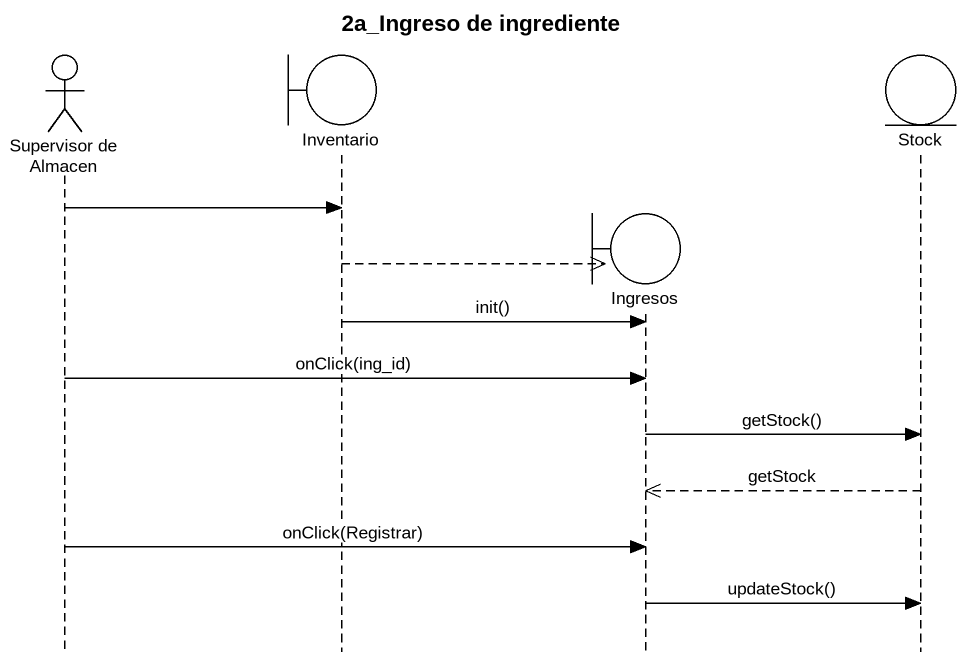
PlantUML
@startuml
title 2a_Ingreso de ingrediente
hide footbox
actor "Supervisor de Almacen" as Supervisor_de_Almacen
boundary Inventario
boundary Ingresos
entity Stock

Supervisor_de_Almacen -> Inventario
Inventario -->> Ingresos **
Inventario -> Ingresos : init()
Supervisor_de_Almacen -> Ingresos : onClick(ing_id)
Ingresos -> Stock : getStock()
Stock -->> Ingresos : getStock
Supervisor_de_Almacen -> Ingresos : onClick(Registrar)
Ingresos -> Stock : updateStock()
@enduml
